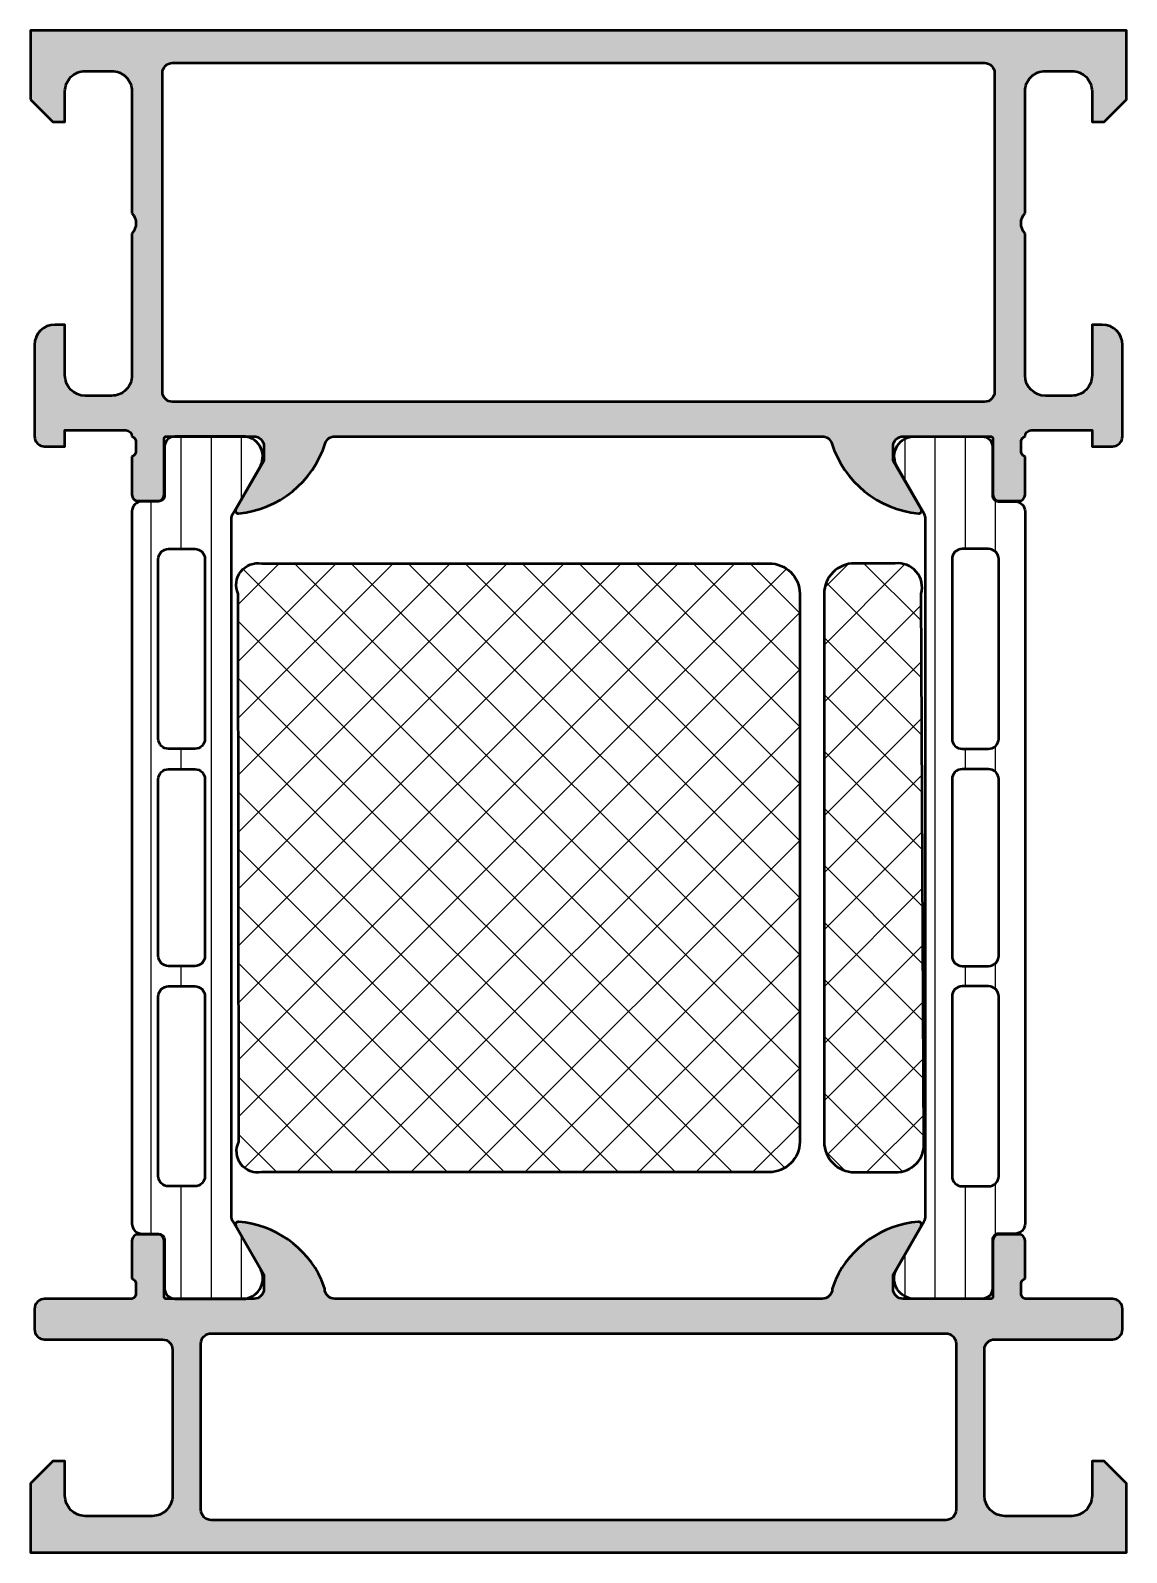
# Model space of a CAD drawing. Extents: x 0 to 54, y 0 to 75.
import ezdxf

# ---------------------------------------------------------------- set-up
doc = ezdxf.new("R2010")
doc.units = 0
for name, color, linetype, lineweight in [('0S-Alu contour', 7, 'Continuous', 50), ('0S-Alu hatch', 252, 'Continuous', 25), ('0S-Plastic contour', 254, 'Continuous', 50), ('0S-Plastic hatch', 253, 'Continuous', 25), ('0S-PT contour', 91, 'Continuous', 50), ('0S-PT hatch', 103, 'Continuous', 25)]:
    doc.layers.add(name, color=color, linetype=linetype, lineweight=lineweight)
pattern_1 = [(90, (0, 0), (-1.4859, 0), [])]
pattern_2 = [(135, (0, 0), (-1.403165018917055, -1.403165018917055), []), (225, (0, 0), (1.403165018917055, -1.403165018917055), [])]

# ---------------------------------------------------------------- blocks, each defined once
blk = doc.blocks.new('345130__F38D38FC_C70E_43E9_AA4F_C0A1E4993E7F_')
at = {"layer": '0S-Alu hatch'}
h = blk.add_hatch(color=256, dxfattribs=at)
edge = h.paths.add_edge_path()
edge.add_line((7.1e-15, 71.60000000000001), (1.100000000000001, 70.5))
edge.add_line((1.100000000000001, 70.5), (1.699999999999995, 70.50000000000001))
edge.add_line((1.699999999999995, 70.50000000000001), (1.699999999999998, 72))
edge.add_ellipse((2.699999999999988, 72.00000000000001), major_axis=(-0.9999999999999902, 0), ratio=1, start_angle=269.99999999999943, end_angle=360, ccw=False)
edge.add_line((2.699999999999998, 73), (3.999999999999994, 73))
edge.add_ellipse((4.000000000000003, 72.00000000000001), major_axis=(-0.9999999999999857, 0), ratio=1, start_angle=180, end_angle=270.0000000000005, ccw=False)
edge.add_line((4.999999999999992, 72), (5, 66))
edge.add_ellipse((4.474999999999994, 65.5), major_axis=(-0.7250000000000041, 0), ratio=1, start_angle=136.3971810272968, end_angle=223.6028189727033, ccw=False)
edge.add_line((5, 65), (4.999999999999994, 58))
edge.add_ellipse((3.999999999999988, 58), major_axis=(-1.000000000000006, 0), ratio=1, start_angle=90, end_angle=180, ccw=False)
edge.add_line((3.999999999999987, 56.99999999999999), (2.700000000000002, 56.99999999999999))
edge.add_ellipse((2.700000000000005, 57.99999999999999), major_axis=(-1, 0), ratio=1, start_angle=0, end_angle=89.99999999999977, ccw=False)
edge.add_line((1.700000000000003, 57.99999999999999), (1.700000000000002, 60.5))
edge.add_line((1.700000000000002, 60.5), (1.199999999999981, 60.5))
edge.add_arc((1.199999999999995, 59.5), 0.9999999999999996, 90.00000000000081, 180)
edge.add_line((0.1999999999999956, 59.5), (0.1999999999999993, 54.99999999999994))
edge.add_arc((0.6999999999999779, 54.99999999999994), 0.4999999999999787, 180, 270.0000000000021)
edge.add_line((0.6999999999999956, 54.49999999999996), (1.699999999999995, 54.5))
edge.add_line((1.699999999999995, 54.5), (1.699999999999974, 55.30000000000001))
edge.add_line((1.699999999999974, 55.30000000000001), (4.700000000000609, 55.29999999999998))
edge.add_ellipse((4.700000000000607, 55), major_axis=(-0.2999999999999829, 0), ratio=1, start_angle=180, end_angle=269.99999999999966, ccw=False)
edge.add_ellipse((4.921163553456915, 54.7324794080063), major_axis=(-0.278895056327463, 0), ratio=1, start_angle=178.8354106260127, end_angle=253.5801235803744, ccw=False)
edge.add_line((5.200001, 54.72681100000846), (5.200001, 54.27321700000824))
edge.add_ellipse((4.921132904356825, 54.26755634053143), major_axis=(-0.2789255417371508, 0), ratio=1, start_angle=106.4245945553559, end_angle=181.1628700728358, ccw=False)
edge.add_line((5, 54.00001300000848), (5.000000000000003, 52.12000199999997))
edge.add_arc((5.3, 52.12000199999997), 0.2999999999999971, 180, 270.0000000000003)
edge.add_line((5.300000000000002, 51.82000199999997), (6.279974319042787, 51.82000199999998))
edge.add_arc((6.279974319042786, 52.12000199999998), 0.3000000000000043, 270.0000000000003, 360)
edge.add_line((6.57997431904279, 52.12000199999998), (6.57997431904279, 54.87999999999999))
edge.add_ellipse((6.69997431904277, 54.87999999999998), major_axis=(-0.1199999999999805, 0), ratio=1, start_angle=270.0000000000021, end_angle=360, ccw=False)
edge.add_line((6.699974319042766, 54.99999999999996), (11, 54.99999999999997))
edge.add_ellipse((10.99999999999999, 54.49999999999995), major_axis=(-0.5000000000000142, 0), ratio=1, start_angle=180, end_angle=269.9999999999982, ccw=False)
edge.add_line((11.50000000000001, 54.49999999999998), (11.50000000000002, 53.79999999999995))
edge.add_line((11.50000000000002, 53.79999999999995), (10.11850454237765, 51.40717967697241))
edge.add_arc((10.23811978464832, 51.33811978464827), 0.1381197846483021, 150.0000000000014, 275.6225775507937)
edge.add_arc((9.76177675882623, 56.17660886184787), 5.000000000000098, 275.6225775507933, 342.2515836439298)
edge.add_ellipse((15.00000000000004, 54.50000000000004), major_axis=(-0.4999999999999206, 0), ratio=1, start_angle=270.000000000001, end_angle=342.2515836439285, ccw=False)
edge.add_line((15.00000000000003, 54.99999999999996), (38.99999999999991, 54.99999999999996))
edge.add_ellipse((38.9999999999999, 54.49999999999999), major_axis=(-0.4999999999999716, 0), ratio=1, start_angle=197.7484163560706, end_angle=269.9999999999992, ccw=False)
edge.add_arc((44.23822324117371, 56.17660886184783), 5.00000000000005, 197.7484163560703, 264.3774224492072)
edge.add_arc((43.76188021535166, 51.33811978464827), 0.1381197846483035, 264.3774224492077, 389.9999999999982)
edge.add_line((43.88149545762233, 51.40717967697241), (42.49999999999998, 53.79999999999995))
edge.add_line((42.49999999999998, 53.79999999999995), (42.49999999999998, 54.49999999999995))
edge.add_ellipse((42.99999999999997, 54.49999999999996), major_axis=(-0.4999999999999929, 0), ratio=1, start_angle=269.9999999999992, end_angle=360, ccw=False)
edge.add_line((42.99999999999998, 54.99999999999996), (47.3000256809572, 54.99999999999995))
edge.add_ellipse((47.30002568095721, 54.87999999999995), major_axis=(-0.1199999999999903, 0), ratio=1, start_angle=180, end_angle=270.0000000000034, ccw=False)
edge.add_line((47.4200256809572, 54.87999999999995), (47.4200256809572, 52.12000199999997))
edge.add_arc((47.72002568095721, 52.12000199999997), 0.3000000000000114, 180, 270)
edge.add_line((47.72002568095721, 51.82000199999996), (48.69999999999997, 51.82000199999996))
edge.add_arc((48.69999999999997, 52.12000199999997), 0.3000000000000114, 270, 360)
edge.add_line((48.99999999999998, 52.12000199999997), (48.99999999999998, 54.00001300000847))
edge.add_ellipse((49.07886709564317, 54.26755634053143), major_axis=(-0.2789255417371688, 0), ratio=1, start_angle=-1.1628700729094135, end_angle=73.5754054446432, ccw=False)
edge.add_line((48.79999899999998, 54.2732170000086), (48.79999899999998, 54.72681100000865))
edge.add_ellipse((49.07883644654301, 54.73247940800721), major_axis=(-0.2788950563274205, 0), ratio=1, start_angle=-73.58012358050689, end_angle=1.1645893741380178, ccw=False)
edge.add_ellipse((49.30000000000001, 54.99999999999993), major_axis=(-0.3000000000000398, 0), ratio=1, start_angle=270.00000000000273, end_angle=360, ccw=False)
edge.add_line((49.29999999999999, 55.29999999999997), (52.30000000000001, 55.3))
edge.add_line((52.30000000000001, 55.3), (52.30000000000001, 54.49999999999999))
edge.add_line((52.30000000000001, 54.49999999999999), (53.3, 54.49999999999997))
edge.add_arc((53.30000000000001, 54.99999999999996), 0.4999999999999858, 269.9999999999992, 360)
edge.add_line((53.79999999999999, 54.99999999999996), (53.8, 59.49999999999999))
edge.add_arc((52.8, 59.49999999999999), 1.000000000000007, 0, 89.9999999999992)
edge.add_line((52.80000000000001, 60.49999999999999), (52.3, 60.5))
edge.add_line((52.3, 60.5), (52.3, 57.99999999999998))
edge.add_ellipse((51.29999999999999, 57.99999999999999), major_axis=(-1.000000000000007, 0), ratio=1, start_angle=89.9999999999996, end_angle=180, ccw=False)
edge.add_line((51.29999999999999, 56.99999999999999), (50, 57))
edge.add_ellipse((50, 57.99999999999999), major_axis=(-0.9999999999999928, 0), ratio=1, start_angle=0, end_angle=90, ccw=False)
edge.add_line((49, 58), (49, 65))
edge.add_ellipse((49.52500000000001, 65.5), major_axis=(-0.7250000000000094, 0), ratio=1, start_angle=-43.60281897270278, end_angle=43.60281897270289, ccw=False)
edge.add_line((49, 66), (49, 72))
edge.add_ellipse((50, 72.00000000000001), major_axis=(-0.9999999999999928, 0), ratio=1, start_angle=269.9999999999996, end_angle=360, ccw=False)
edge.add_line((50, 73), (51.29999999999999, 73))
edge.add_ellipse((51.3, 72.00000000000001), major_axis=(-0.9999999999999857, 0), ratio=1, start_angle=180, end_angle=270.0000000000004, ccw=False)
edge.add_line((52.3, 72), (52.3, 70.5))
edge.add_line((52.3, 70.5), (52.9, 70.5))
edge.add_line((52.9, 70.5), (54, 71.60000000000001))
edge.add_line((54, 71.60000000000001), (54, 75))
edge.add_line((54, 75), (-7.1e-15, 75))
edge.add_line((-7.1e-15, 75), (7.1e-15, 71.60000000000001))
edge = h.paths.add_edge_path()
edge.add_ellipse((7.000017999656678, 72.89972055052947), major_axis=(-0.5000027408751322, 0), ratio=1, start_angle=270.0000000000004, end_angle=359.99968592151924, ccw=False)
edge.add_line((7.000017999656674, 73.3997232914046), (46.99985516165923, 73.39972329140461))
edge.add_ellipse((46.99985516165924, 72.89972055052948), major_axis=(-0.5000027408751322, 0), ratio=1, start_angle=180, end_angle=270.0000000000008, ccw=False)
edge.add_line((47.49985790253437, 72.89972055052947), (47.49985790253438, 57.19972884560394))
edge.add_ellipse((46.99985516165925, 57.19972884560394), major_axis=(-0.5000027408751251, 0), ratio=1, start_angle=89.9999999999992, end_angle=180, ccw=False)
edge.add_line((46.99985516165924, 56.69972610472882), (7.00001799965667, 56.69972610472883))
edge.add_ellipse((7.000017999656669, 57.19972884560394), major_axis=(-0.5000027408751189, 0), ratio=1, start_angle=0, end_angle=90, ccw=False)
edge.add_line((6.50001525878155, 57.19972884560419), (6.500015258789058, 72.8997232913971))
at = {"layer": '0S-Alu contour', "color": 7}
for points in [[(52.3, 72), (52.3, 70.5), (52.9, 70.5), (54, 71.60000000000001), (54, 75), (-7.1e-15, 75), (7.1e-15, 71.60000000000001)], [(2.699999999999998, 73), (3.999999999999994, 73)], [(6.50001525878155, 57.19972884560419), (6.500015258789058, 72.8997232913971)], [(7.000017999656674, 73.3997232914046), (46.99985516165923, 73.39972329140461)], [(47.49985790253437, 72.89972055052947), (47.49985790253438, 57.19972884560394)], [(50, 73), (51.29999999999999, 73)], [(7.1e-15, 71.60000000000001), (1.100000000000001, 70.5), (1.699999999999995, 70.50000000000001), (1.699999999999998, 72)], [(4.999999999999992, 72), (5, 66)], [(49, 66), (49, 72)], [(5, 65), (4.999999999999994, 58)], [(49, 58), (49, 65)], [(1.700000000000003, 57.99999999999999), (1.700000000000002, 60.5), (1.199999999999981, 60.5)], [(52.80000000000001, 60.49999999999999), (52.3, 60.5), (52.3, 57.99999999999998)], [(0.1999999999999956, 59.5), (0.1999999999999993, 54.99999999999994)], [(53.79999999999999, 54.99999999999996), (53.8, 59.49999999999999)], [(51.29999999999999, 56.99999999999999), (50, 57)], [(3.999999999999987, 56.99999999999999), (2.700000000000002, 56.99999999999999)], [(46.99985516165924, 56.69972610472882), (7.000017999656669, 56.69972610472883)], [(0.6999999999999956, 54.49999999999996), (1.699999999999995, 54.5), (1.699999999999974, 55.30000000000001), (4.700000000000609, 55.29999999999998)], [(6.57997431904279, 52.12000199999998), (6.57997431904279, 54.87999999999999)], [(6.699974319042766, 54.99999999999996), (11, 54.99999999999997)], [(15.00000000000003, 54.99999999999996), (38.99999999999991, 54.99999999999996)], [(42.99999999999998, 54.99999999999996), (47.3000256809572, 54.99999999999995)], [(47.4200256809572, 54.87999999999995), (47.4200256809572, 52.12000199999997)], [(49.29999999999999, 55.29999999999997), (52.30000000000001, 55.3), (52.30000000000001, 54.49999999999999), (53.3, 54.49999999999997)], [(5, 54.00001300000848), (5.000000000000003, 52.12000199999997)], [(5.200001, 54.72681100000846), (5.200001, 54.27321700000824)], [(11.50000000000001, 54.49999999999998), (11.50000000000002, 53.79999999999995), (10.11850454237765, 51.40717967697241)], [(43.88149545762233, 51.40717967697241), (42.49999999999998, 53.79999999999995), (42.49999999999998, 54.49999999999995)], [(48.79999899999998, 54.2732170000086), (48.79999899999998, 54.72681100000865)], [(48.99999999999998, 52.12000199999997), (48.99999999999998, 54.00001300000847)], [(5.300000000000002, 51.82000199999997), (6.279974319042787, 51.82000199999998)], [(47.72002568095721, 51.82000199999996), (48.69999999999997, 51.82000199999996)]]:
    blk.add_lwpolyline(points, dxfattribs=at)
at = {"layer": '0S-Alu contour', "color": 7, "extrusion": (0, 0, -1)}
for centre, radius, start, end in [((-2.699999999999988, 72.00000000000001), 0.9999999999999902, 0, 90.00000000000055), ((-4.000000000000003, 72.00000000000001), 0.9999999999999857, 89.99999999999947, 180), ((-7.000017999656678, 72.89972055052947), 0.5000027408751322, 0.0003140784807261, 89.99999999999959), ((-46.99985516165924, 72.89972055052948), 0.5000027408751322, 89.9999999999992, 180), ((-50, 72.00000000000001), 0.9999999999999928, 0, 90.0000000000004), ((-51.3, 72.00000000000001), 0.9999999999999857, 89.99999999999959, 180), ((-4.474999999999994, 65.5), 0.7250000000000041, 136.3971810272967, 223.6028189727033), ((-49.52500000000001, 65.5), 0.7250000000000094, 316.3971810272971, 43.60281897270293), ((-2.700000000000005, 57.99999999999999), 1, 270.0000000000002, 0), ((-3.999999999999988, 58), 1.000000000000006, 180, 270.0000000000001), ((-50, 57.99999999999999), 0.9999999999999928, 270, 0), ((-51.29999999999999, 57.99999999999999), 1.000000000000007, 180, 270.0000000000004), ((-7.000017999656669, 57.19972884560394), 0.5000027408751189, 270, 0), ((-46.99985516165925, 57.19972884560394), 0.5000027408751251, 180, 270.0000000000008), ((-4.700000000000607, 55), 0.2999999999999829, 90.00000000000033, 180), ((-4.921163553456915, 54.7324794080063), 0.278895056327463, 106.4198764196256, 181.1645893739874), ((-6.69997431904277, 54.87999999999998), 0.1199999999999806, 0, 89.99999999999788), ((-10.99999999999999, 54.49999999999995), 0.5000000000000142, 90.00000000000183, 180), ((-15.00000000000004, 54.50000000000004), 0.4999999999999206, 17.74841635607149, 89.99999999999898), ((-38.9999999999999, 54.49999999999999), 0.4999999999999716, 90.00000000000081, 162.2515836439294), ((-42.99999999999997, 54.49999999999996), 0.4999999999999929, 0, 90.00000000000081), ((-47.30002568095721, 54.87999999999995), 0.1199999999999903, 89.99999999999662, 180), ((-49.07883644654301, 54.73247940800721), 0.2788950563274205, 358.835410625862, 73.58012358050703), ((-49.30000000000001, 54.99999999999993), 0.3000000000000398, 0, 89.99999999999729), ((-4.921132904356825, 54.26755634053143), 0.2789255417371508, 178.8371299271642, 253.5754054446441), ((-49.07886709564317, 54.26755634053143), 0.2789255417371688, 286.4245945553568, 1.162870072909419)]:
    blk.add_arc(centre, radius, start, end, dxfattribs=at)
at = {"layer": '0S-Alu contour', "color": 7}
for centre, radius, start, end in [((1.199999999999995, 59.5), 0.9999999999999996, 90.00000000000081, 180), ((52.8, 59.49999999999999), 1.000000000000007, 0, 89.9999999999992), ((0.6999999999999779, 54.99999999999994), 0.4999999999999787, 180, 270.0000000000021), ((53.30000000000001, 54.99999999999996), 0.4999999999999858, 269.9999999999992, 0), ((9.76177675882623, 56.17660886184787), 5.000000000000098, 275.6225775507933, 342.2515836439298), ((44.23822324117371, 56.17660886184783), 5.00000000000005, 197.7484163560703, 264.3774224492072), ((5.3, 52.12000199999997), 0.2999999999999971, 180, 270.0000000000003), ((6.279974319042786, 52.12000199999998), 0.3000000000000043, 270.0000000000003, 0), ((47.72002568095721, 52.12000199999997), 0.3000000000000114, 180, 270), ((48.69999999999997, 52.12000199999997), 0.3000000000000114, 270, 0), ((10.23811978464832, 51.33811978464827), 0.1381197846483021, 150.0000000000014, 275.6225775507937), ((43.76188021535166, 51.33811978464827), 0.1381197846483035, 264.3774224492077, 29.99999999999824)]:
    blk.add_arc(centre, radius, start, end, dxfattribs=at)
blk = doc.blocks.new('284019__685870E7_367D_4356_96C0_2EEC323E7569___15E85959_3293_4BBA_B238_8BC74BE3B7FB_')
at = {"layer": '0S-Plastic hatch'}
h = blk.add_hatch(dxfattribs=at)
h.set_pattern_fill('ANSI31', color=256, scale=0.4680000000000001, angle=45, style=0)
h.set_pattern_definition(pattern_1)
edge = h.paths.add_edge_path()
edge.add_line((4.998753296261079, 51.2923562552682), (4.999865985749884, 16.20985754576582))
edge.add_arc((5.499863306596387, 16.20987340386521), 0.4999973210979844, 180.0018172140356, 270.0020240769152)
edge.add_line((5.499880969904989, 15.70987608307922), (6.310215696802736, 15.70990470962721))
edge.add_ellipse((6.310226294848298, 15.40990470981441), major_axis=(-0.2999999999999952, 0), ratio=1, start_angle=180.0020752978986, end_angle=270.0020240776064, ccw=False)
edge.add_line((6.610226294651502, 15.40991557604882), (6.609981274070682, 13.0099171826652))
edge.add_arc((7.109977251276918, 13.00993265328301), 0.4999959774455781, 180.0017728165192, 270.0020872367505)
edge.add_line((7.109995465707158, 12.5099366761692), (10.58653949695266, 12.51006332373207))
edge.add_arc((10.44419299607089, 13.49987624320277), 0.9999960709244813, 278.1836833497853, 392.7290913977267)
edge.add_line((11.28542606229113, 14.0405416389533), (9.966873632834734, 16.32415072820267))
edge.add_ellipse((10.39987729408677, 16.57416638639707), major_axis=(-0.5000000000000481, 0), ratio=1, start_angle=0.0018117430832944592, end_angle=30.002071897231076, ccw=False)
edge.add_line((9.899877294336694, 16.57415057595386), (9.898790981943494, 50.92841828601599))
edge.add_ellipse((10.39879098169356, 50.92843409645909), major_axis=(-0.5000000000000366, 0), ratio=1, start_angle=-29.997921301458177, end_angle=0.0018117430832944592, ccw=False)
edge.add_line((9.96576921005286, 51.17841838653585), (11.28415620783992, 53.46212298779096))
edge.add_arc((10.44288397718113, 54.00272744188544), 0.9999960709244833, 327.2750591980468, 441.8204672459868)
edge.add_line((10.58515877409534, 54.99255067056187), (7.108614534479016, 54.99242402300534))
edge.add_arc((7.108632748909259, 54.49242804589155), 0.4999959774455663, 90.00208723675075, 180.0100001036723)
edge.add_line((6.608636779079224, 54.49234077922682), (6.609055647734549, 52.09245042051021))
edge.add_ellipse((6.309055652303852, 52.09239806044883), major_axis=(-0.29999999999999, 0), ratio=1, start_angle=90.0020240765632, end_angle=180.010000035117, ccw=False)
edge.add_line((6.309066250343952, 51.79239806063604), (5.498732953798953, 51.79236943415355))
edge.add_arc((5.49875061710756, 51.29237211336758), 0.4999973210979595, 90.00202407691594, 180.0018172140356)
edge = h.paths.add_edge_path()
edge.add_ellipse((8.099310106683882, 48.95127006491338), major_axis=(-0.5000152587890554, 0), ratio=1, start_angle=180, end_angle=270, ccw=False)
edge.add_line((8.599325365472938, 48.95127006491338), (8.599325365486182, 40.10128778786143))
edge.add_ellipse((8.099329004829613, 40.10128778786143), major_axis=(-0.4999963606565672, 0), ratio=1, start_angle=90, end_angle=180, ccw=False)
edge.add_line((8.099329004829613, 39.60129142720487), (6.79931468640312, 39.60129142694345))
edge.add_ellipse((6.799314686408214, 40.10129142903107), major_axis=(-0.5000000020876172, 0), ratio=1, start_angle=0, end_angle=89.99999999941627, ccw=False)
edge.add_line((6.299314684320597, 40.10129142721297), (6.299314684320593, 48.95130058249151))
edge.add_ellipse((6.799299425531524, 48.9513005824915), major_axis=(-0.4999847412109304, 0), ratio=1, start_angle=270, end_angle=360, ccw=False)
edge.add_line((6.799299425531524, 49.45128532370243), (8.099310106683882, 49.45128532370244))
edge = h.paths.add_edge_path()
edge.add_line((6.299314684320579, 29.40128532370243), (6.299314684320593, 38.10129142721812))
edge.add_ellipse((6.799314684320593, 38.10129142721812), major_axis=(-0.5, 0), ratio=1, start_angle=270, end_angle=360, ccw=False)
edge.add_line((6.799314684320593, 38.60129142721812), (8.099325365472948, 38.60129142721811))
edge.add_ellipse((8.099325365472946, 38.10129142721812), major_axis=(-0.4999999999999929, 0), ratio=1, start_angle=180, end_angle=269.99999999999983, ccw=False)
edge.add_line((8.599325365472938, 38.10129142721292), (8.599325365472938, 29.40128532370245))
edge.add_ellipse((8.099325365472923, 29.40128532370245), major_axis=(-0.5000000000000142, 0), ratio=1, start_angle=90, end_angle=180, ccw=False)
edge.add_line((8.099325365472923, 28.90128532370243), (6.799314684320579, 28.90128532370243))
edge.add_ellipse((6.799314684320579, 29.40128532370243), major_axis=(-0.5, 0), ratio=1, start_angle=0, end_angle=90, ccw=False)
edge = h.paths.add_edge_path()
edge.add_line((6.299314684310205, 18.55129142791141), (6.299314684310205, 27.40128532251823))
edge.add_ellipse((6.799314686467512, 27.40128532251823), major_axis=(-0.5000000021573073, 0), ratio=1, start_angle=270.0000000000006, end_angle=360, ccw=False)
edge.add_line((6.799314686467507, 27.90128532467554), (8.099329004924911, 27.90128532441414))
edge.add_ellipse((8.099329004819284, 27.40128896375763), major_axis=(-0.4999963606565104, 0), ratio=1, start_angle=180, end_angle=269.9999999878957, ccw=False)
edge.add_line((8.599325365475792, 27.40128896375763), (8.599325365475792, 18.55128778855919))
edge.add_ellipse((8.099329004819174, 18.55128778855994), major_axis=(-0.4999963606566205, 0), ratio=1, start_angle=89.9999999999996, end_angle=180, ccw=False)
edge.add_line((8.099329004819168, 18.05129142790332), (6.79931468639273, 18.05129142764192))
edge.add_ellipse((6.799314686397826, 18.55129142972954), major_axis=(-0.5000000020876243, 0), ratio=1, start_angle=0, end_angle=89.99999999941599, ccw=False)
at = {"layer": '0S-Alu contour', "color": 7}
for points in [[(6.299314684320597, 40.10129142721297), (6.299314684320593, 48.95130058249151)], [(6.799299425531524, 49.45128532370243), (8.099310106683882, 49.45128532370244)], [(8.599325365472938, 48.95127006491338), (8.599325365486182, 40.10128778786143)], [(8.099329004829613, 39.60129142720487), (6.79931468640312, 39.60129142694345)], [(6.799314684320593, 38.60129142721812), (8.099325365472948, 38.60129142721811)], [(6.299314684320579, 29.40128532370243), (6.299314684320593, 38.10129142721812)], [(8.599325365472938, 38.10129142721292), (8.599325365472938, 29.40128532370245)], [(8.099325365472923, 28.90128532370243), (6.799314684320579, 28.90128532370243)], [(6.799314686467507, 27.90128532467554), (8.099329004924911, 27.90128532441414)], [(6.299314684310205, 18.55129142791141), (6.299314684310205, 27.40128532251823)], [(8.599325365475792, 27.40128896375763), (8.599325365475792, 18.55128778855919)], [(8.099329004819168, 18.05129142790332), (6.79931468639273, 18.05129142764192)]]:
    blk.add_lwpolyline(points, dxfattribs=at)
at = {"layer": '0S-Alu contour', "color": 7, "extrusion": (0, 0, -1)}
for centre, radius, start, end in [((-6.799299425531524, 48.9513005824915), 0.4999847412109304, 0, 90), ((-8.099310106683882, 48.95127006491338), 0.5000152587890554, 90, 180), ((-6.799314686408214, 40.10129142903107), 0.5000000020876172, 270.0000000005837, 0), ((-8.099329004829613, 40.10128778786143), 0.4999963606565672, 180, 270), ((-6.799314684320593, 38.10129142721812), 0.5, 0, 90), ((-8.099325365472946, 38.10129142721812), 0.4999999999999929, 90.00000000000018, 180), ((-6.799314684320579, 29.40128532370243), 0.5, 270, 0), ((-8.099325365472923, 29.40128532370245), 0.5000000000000142, 180, 270), ((-6.799314686467512, 27.40128532251823), 0.5000000021573073, 0, 89.99999999999939), ((-8.099329004819284, 27.40128896375763), 0.4999963606565104, 90.0000000121043, 180), ((-6.799314686397826, 18.55129142972954), 0.5000000020876243, 270.000000000584, 0), ((-8.099329004819174, 18.55128778855994), 0.4999963606566205, 180, 270.0000000000004)]:
    blk.add_arc(centre, radius, start, end, dxfattribs=at)
at = {"layer": '0S-Plastic contour', "color": 7}
for points in [[(10.58515877409534, 54.99255067056187), (7.108614534479016, 54.99242402300534)], [(6.608636779079224, 54.49234077922682), (6.609055647734549, 52.09245042051021)], [(9.96576921005286, 51.17841838653585), (11.28415620783992, 53.46212298779096)], [(6.309066250343952, 51.79239806063604), (5.498732953798953, 51.79236943415355)], [(4.998753296261079, 51.2923562552682), (4.999865985749884, 16.20985754576582)], [(9.899877294336694, 16.57415057595386), (9.898790981943494, 50.92841828601599)], [(11.28542606229113, 14.0405416389533), (9.966873632834734, 16.32415072820267)], [(5.499880969904989, 15.70987608307922), (6.310215696802736, 15.70990470962721)], [(6.610226294651502, 15.40991557604882), (6.609981274070682, 13.0099171826652)], [(7.109995465707158, 12.5099366761692), (10.58653949695266, 12.51006332373207)]]:
    blk.add_lwpolyline(points, dxfattribs=at)
for centre, radius, start, end in [((7.108632748909259, 54.49242804589155), 0.4999959774455663, 90.00208723675075, 180.0100001036723), ((10.44288397718113, 54.00272744188544), 0.9999960709244833, 327.2750591980468, 81.82046724598683), ((5.49875061710756, 51.29237211336758), 0.4999973210979595, 90.00202407691594, 180.0018172140356), ((5.499863306596387, 16.20987340386521), 0.4999973210979844, 180.0018172140356, 270.0020240769152), ((10.44419299607089, 13.49987624320277), 0.9999960709244813, 278.1836833497853, 32.72909139772673), ((7.109977251276918, 13.00993265328301), 0.4999959774455781, 180.0017728165192, 270.0020872367505)]:
    blk.add_arc(centre, radius, start, end, dxfattribs=at)
at = {"layer": '0S-Plastic contour', "color": 7, "extrusion": (0, 0, -1)}
for centre, radius, start, end in [((-6.309055652303852, 52.09239806044883), 0.29999999999999, 179.989999964883, 269.9979759234368), ((-10.39879098169356, 50.92843409645909), 0.5000000000000366, 359.9981882569167, 29.99792130145823), ((-10.39987729408677, 16.57416638639707), 0.5000000000000481, 329.9979281027689, 359.9981882569167), ((-6.310226294848298, 15.40990470981441), 0.2999999999999952, 89.9979759223936, 179.9979247021014)]:
    blk.add_arc(centre, radius, start, end, dxfattribs=at)
blk = doc.blocks.new('284019__26AA8C1C_7BFA_4388_8F30_E9F4E4D12C02___A05D5C74_2C17_49FF_B93D_931D861FF82C_')
at = {"layer": '0S-Plastic hatch'}
h = blk.add_hatch(dxfattribs=at)
h.set_pattern_fill('ANSI31', color=256, scale=0.4680000000000001, angle=45, style=0)
h.set_pattern_definition(pattern_1)
edge = h.paths.add_edge_path()
edge.add_line((49.0012467037389, 51.29235625526785), (49.0001340142501, 16.20985754576548))
edge.add_ellipse((48.50013669340359, 16.20987340386521), major_axis=(-0.4999973210979844, 0), ratio=1, start_angle=89.99797592238588, end_angle=179.9981827859645, ccw=False)
edge.add_line((48.50011903008888, 15.70987608307922), (47.68978430319729, 15.70990470962721))
edge.add_arc((47.68977370515168, 15.40990470981441), 0.2999999999999993, 89.99797592238394, 180.0058496134886)
edge.add_line((47.38977370671519, 15.40987408130968), (47.39001872356279, 13.00998370038022))
edge.add_ellipse((46.89002274872303, 13.00993265328301), major_axis=(-0.4999959774455828, 0), ratio=1, start_angle=89.99791276314511, end_angle=180.005849613551, ccw=False)
edge.add_line((46.89000453429189, 12.5099366761692), (43.41346050304732, 12.51006332373207))
edge.add_ellipse((43.55580700392908, 13.49987624320277), major_axis=(-0.9999960709244785, 0), ratio=1, start_angle=-32.72909139772821, end_angle=81.81631665021507, ccw=False)
edge.add_line((42.71457393770885, 14.04054163895333), (44.03312636716523, 16.32415072820266))
edge.add_arc((43.6001227059132, 16.57416638639707), 0.5000000000000508, 329.9979281027686, 359.9981882569167)
edge.add_line((44.10012270566328, 16.57415057595393), (44.10120901805648, 50.92841828601593))
edge.add_arc((43.60120901830643, 50.92843409645908), 0.5000000000000231, 359.9981882569167, 389.9979213014581)
edge.add_line((44.03423078994712, 51.17841838653585), (42.71584379216003, 53.46212298779102))
edge.add_ellipse((43.55711602281885, 54.00272744188544), major_axis=(-0.999996070924485, 0), ratio=1, start_angle=-81.82046724598479, end_angle=32.72494080194991, ccw=False)
edge.add_line((43.4148412259046, 54.99255067056187), (46.89138546551988, 54.99242402300534))
edge.add_ellipse((46.89136725109071, 54.49242804589154), major_axis=(-0.4999959774455662, 0), ratio=1, start_angle=179.9899997907075, end_angle=269.9979127633723, ccw=False)
edge.add_line((47.39136322092058, 54.49234077830502), (47.39094435226559, 52.092450421422))
edge.add_arc((47.69094434769613, 52.09239806044884), 0.299999999999995, 179.9899997907074, 269.9979759230937)
edge.add_line((47.69093374965423, 51.79239806063604), (48.50126481427672, 51.79236943422742))
edge.add_ellipse((48.50124938289241, 51.29237211336759), major_axis=(-0.4999973210979623, 0), ratio=1, start_angle=179.9981827859645, end_angle=269.9982316841399, ccw=False)
edge = h.paths.add_edge_path()
edge.add_line((47.70068531567938, 40.10129142903109), (47.70068531567939, 48.9513005824915))
edge.add_arc((47.20070057446846, 48.95130058249151), 0.4999847412109304, 0, 90)
edge.add_line((47.20070057446846, 49.45128532370244), (45.90068989331609, 49.45128532370243))
edge.add_arc((45.9006898933161, 48.95127006491337), 0.5000152587890554, 90.00000000000081, 180)
edge.add_line((45.40067463452703, 48.95127006491412), (45.4006746345138, 40.10128778786143))
edge.add_arc((45.90067099517036, 40.10128778786143), 0.4999963606565672, 180, 269.9999999884795)
edge.add_line((45.90067099506983, 39.60129142720487), (47.20068531349122, 39.60129142694347))
edge.add_arc((47.20068531359175, 40.10129142903109), 0.5000000020876243, 269.9999999884795, 360)
edge = h.paths.add_edge_path()
edge.add_line((45.40067463452704, 38.10129142721292), (45.40067463452704, 29.40128532370245))
edge.add_arc((45.90067463452705, 29.40128532370245), 0.5000000000000142, 180, 270)
edge.add_line((45.90067463452705, 28.90128532370243), (47.2006853156794, 28.90128532370243))
edge.add_arc((47.2006853156794, 29.40128532370243), 0.5, 270, 360)
edge.add_line((47.7006853156794, 29.40128532370243), (47.70068531567939, 38.10129142721812))
edge.add_arc((47.20068531567938, 38.10129142721812), 0.5, 0, 90)
edge.add_line((47.20068531567938, 38.60129142721812), (45.90067463452704, 38.60129142721811))
edge.add_arc((45.90067463452703, 38.10129142721812), 0.4999999999999929, 89.9999999999992, 180)
edge = h.paths.add_edge_path()
edge.add_line((47.70068531568976, 18.55129142972954), (47.70068531568977, 27.40128532251823))
edge.add_arc((47.20068531353247, 27.40128532251823), 0.5000000021573073, 0, 90.00000001152122)
edge.add_line((47.20068531343192, 27.90128532467554), (45.90067099508016, 27.90128532441414))
edge.add_arc((45.9006709951807, 27.40128896375763), 0.4999963606565104, 90.00000001152132, 180)
edge.add_line((45.40067463452419, 27.40128896375763), (45.40067463452418, 18.55128778855995))
edge.add_arc((45.90067099518081, 18.55128778855995), 0.4999963606566312, 180, 269.9999999878941)
edge.add_line((45.90067099507517, 18.05129142790332), (47.20068531360214, 18.05129142764192))
edge.add_arc((47.20068531360214, 18.55129142972954), 0.5000000020876172, 270, 360)
at = {"layer": '0S-Alu contour', "color": 7}
for points in [[(45.40067463452703, 48.95127006491412), (45.4006746345138, 40.10128778786143)], [(47.20070057446846, 49.45128532370244), (45.90068989331609, 49.45128532370243)], [(47.70068531567938, 40.10129142903109), (47.70068531567939, 48.9513005824915)], [(45.90067099506983, 39.60129142720487), (47.20068531349122, 39.60129142694347)], [(47.20068531567938, 38.60129142721812), (45.90067463452704, 38.60129142721811)], [(45.40067463452704, 38.10129142721292), (45.40067463452704, 29.40128532370245)], [(47.7006853156794, 29.40128532370243), (47.70068531567939, 38.10129142721812)], [(45.90067463452705, 28.90128532370243), (47.2006853156794, 28.90128532370243)], [(47.20068531343192, 27.90128532467554), (45.90067099508016, 27.90128532441414)], [(45.40067463452419, 27.40128896375763), (45.40067463452418, 18.55128778855995)], [(47.70068531568976, 18.55129142972954), (47.70068531568977, 27.40128532251823)], [(45.90067099507517, 18.05129142790332), (47.20068531360214, 18.05129142764192)]]:
    blk.add_lwpolyline(points, dxfattribs=at)
for centre, radius, start, end in [((45.9006898933161, 48.95127006491337), 0.5000152587890554, 90.00000000000081, 180), ((47.20070057446846, 48.95130058249151), 0.4999847412109304, 0, 90), ((45.90067099517036, 40.10128778786143), 0.4999963606565672, 180, 269.9999999884795), ((47.20068531359175, 40.10129142903109), 0.5000000020876243, 269.9999999884795, 0), ((45.90067463452703, 38.10129142721812), 0.4999999999999929, 89.9999999999992, 180), ((47.20068531567938, 38.10129142721812), 0.5, 0, 90), ((45.90067463452705, 29.40128532370245), 0.5000000000000142, 180, 270), ((47.2006853156794, 29.40128532370243), 0.5, 270, 0), ((45.9006709951807, 27.40128896375763), 0.4999963606565104, 90.00000001152132, 180), ((47.20068531353247, 27.40128532251823), 0.5000000021573073, 0, 90.00000001152122), ((45.90067099518081, 18.55128778855995), 0.4999963606566312, 180, 269.9999999878941), ((47.20068531360214, 18.55129142972954), 0.5000000020876172, 270, 0)]:
    blk.add_arc(centre, radius, start, end, dxfattribs=at)
at = {"layer": '0S-Plastic contour', "color": 7}
for points in [[(43.4148412259046, 54.99255067056187), (46.89138546551988, 54.99242402300534)], [(47.39136322092058, 54.49234077830502), (47.39094435226559, 52.092450421422)], [(44.03423078994712, 51.17841838653585), (42.71584379216003, 53.46212298779102)], [(47.69093374965423, 51.79239806063604), (48.50126481427672, 51.79236943422742)], [(49.0012467037389, 51.29235625526785), (49.0001340142501, 16.20985754576548)], [(44.10012270566328, 16.57415057595393), (44.10120901805648, 50.92841828601593)], [(42.71457393770885, 14.04054163895333), (44.03312636716523, 16.32415072820266)], [(47.38977370671519, 15.40987408130968), (47.39001872356279, 13.00998370038022)], [(48.50011903008888, 15.70987608307922), (47.68978430319729, 15.70990470962721)], [(46.89000453429189, 12.5099366761692), (43.41346050304732, 12.51006332373207)]]:
    blk.add_lwpolyline(points, dxfattribs=at)
at = {"layer": '0S-Plastic contour', "color": 7, "extrusion": (0, 0, -1)}
for centre, radius, start, end in [((-43.55711602281885, 54.00272744188544), 0.999996070924485, 327.2750591980501, 81.82046724598487), ((-46.89136725109071, 54.49242804589154), 0.4999959774455662, 90.00208723662769, 180.0100002092925), ((-48.50124938289241, 51.29237211336759), 0.4999973210979623, 90.00176831586008, 180.0018172140356), ((-48.50013669340359, 16.20987340386521), 0.4999973210979844, 180.0018172140356, 270.0020240776141), ((-43.55580700392908, 13.49987624320277), 0.9999960709244785, 278.1836833497849, 32.7290913977282), ((-46.89002274872303, 13.00993265328301), 0.4999959774455829, 179.994150386449, 270.0020872368549)]:
    blk.add_arc(centre, radius, start, end, dxfattribs=at)
at = {"layer": '0S-Plastic contour', "color": 7}
for centre, radius, start, end in [((47.69094434769613, 52.09239806044884), 0.299999999999995, 179.9899997907074, 269.9979759230937), ((43.60120901830643, 50.92843409645908), 0.5000000000000231, 359.9981882569167, 29.99792130145814), ((43.6001227059132, 16.57416638639707), 0.5000000000000508, 329.9979281027686, 359.9981882569167), ((47.68977370515168, 15.40990470981441), 0.2999999999999993, 89.99797592238394, 180.0058496134886)]:
    blk.add_arc(centre, radius, start, end, dxfattribs=at)
blk = doc.blocks.new('382100__5EE55511_5131_43F2_9D65_EE9604BB2893_')
at = {"layer": '0S-PT hatch'}
h = blk.add_hatch(dxfattribs=at)
h.set_pattern_fill('ANSI37', color=256, scale=0.625, angle=90, style=0)
h.set_pattern_definition(pattern_2)
edge = h.paths.add_edge_path()
edge.add_ellipse((36.39946815248186, 47.24133491530961), major_axis=(-1.499999999999992, 0), ratio=1, start_angle=180, end_angle=270.0000000000003, ccw=False)
edge.add_line((37.89946815248185, 47.2413349153096), (37.89946815248185, 20.24133491530961))
edge.add_ellipse((36.39946815248186, 20.2413349153096), major_axis=(-1.499999999999992, 0), ratio=1, start_angle=89.99999999999977, end_angle=180, ccw=False)
edge.add_line((36.39946815248185, 18.74133491530961), (11.39946815248185, 18.74133491530961))
edge.add_ellipse((11.20536275211954, 19.77272302522508), major_axis=(-1.049494325723026, 0), ratio=1, start_angle=-26.520121600546418, end_angle=100.6582964553362, ccw=False)
edge.add_line((10.26629873076837, 20.24133491530961), (10.22768321041775, 47.2413349153096))
edge.add_ellipse((11.22047093345484, 47.6734724291117), major_axis=(-1.082760496992854, 0), ratio=1, start_angle=-99.5155697547425, end_angle=23.52237730320371, ccw=False)
edge.add_line((11.39946815248185, 48.74133491530962), (36.39946815248185, 48.74133491530961))
at = {"layer": '0S-PT contour', "color": 7}
for points in [[(11.39946815248185, 48.74133491530962), (36.39946815248185, 48.74133491530961)], [(10.26629873076837, 20.24133491530961), (10.22768321041775, 47.2413349153096)], [(37.89946815248185, 47.2413349153096), (37.89946815248185, 20.24133491530961)], [(36.39946815248185, 18.74133491530961), (11.39946815248185, 18.74133491530961)]]:
    blk.add_lwpolyline(points, dxfattribs=at)
at = {"layer": '0S-PT contour', "color": 7, "extrusion": (0, 0, -1)}
for centre, radius, start, end in [((-11.22047093345484, 47.6734724291117), 1.082760496992854, 336.4776226967963, 99.51556975474256), ((-36.39946815248186, 47.24133491530961), 1.499999999999992, 89.99999999999973, 180), ((-11.20536275211954, 19.77272302522508), 1.049494325723026, 259.3417035446638, 26.5201216005464), ((-36.39946815248186, 20.2413349153096), 1.499999999999992, 180, 270.0000000000002)]:
    blk.add_arc(centre, radius, start, end, dxfattribs=at)
blk = doc.blocks.new('382100__EC7A5454_2B7B_475A_8FE5_77333B8222AE_')
at = {"layer": '0S-PT hatch'}
h = blk.add_hatch(dxfattribs=at)
h.set_pattern_fill('ANSI37', color=256, scale=0.625, angle=90, style=0)
h.set_pattern_definition(pattern_2)
edge = h.paths.add_edge_path()
edge.add_line((39.10053184751813, 47.2413349153096), (39.10053184751813, 20.24133491530961))
edge.add_arc((40.60053184751812, 20.24133491530961), 1.5, 180, 270)
edge.add_line((40.60053184751812, 18.74133491530961), (42.60053184751813, 18.74133491530961))
edge.add_arc((42.65915605068492, 20.09980356894102), 1.3597330179473, 267.5289554107069, 365.974601844612)
edge.add_line((44.01150317997206, 20.24133491530961), (43.8893653791315, 47.2413349153096))
edge.add_arc((42.72677224570019, 47.54610619672011), 1.201877001974098, 345.310574176753, 456.0292428538702)
edge.add_line((42.60053184751811, 48.74133491530961), (40.60053184751812, 48.74133491530961))
edge.add_arc((40.60053184751812, 47.2413349153096), 1.5, 90, 180)
at = {"layer": '0S-PT contour', "color": 7}
for points in [[(42.60053184751811, 48.74133491530961), (40.60053184751812, 48.74133491530961)], [(39.10053184751813, 47.2413349153096), (39.10053184751813, 20.24133491530961)], [(44.01150317997206, 20.24133491530961), (43.8893653791315, 47.2413349153096)], [(40.60053184751812, 18.74133491530961), (42.60053184751813, 18.74133491530961)]]:
    blk.add_lwpolyline(points, dxfattribs=at)
for centre, radius, start, end in [((40.60053184751812, 47.2413349153096), 1.5, 90, 180), ((42.72677224570019, 47.54610619672011), 1.201877001974098, 345.310574176753, 96.02924285387031), ((40.60053184751812, 20.24133491530961), 1.5, 180, 270), ((42.65915605068492, 20.09980356894102), 1.3597330179473, 267.5289554107069, 5.974601844612045)]:
    blk.add_arc(centre, radius, start, end, dxfattribs=at)
blk = doc.blocks.new('345030__095C262D_AD88_41C0_BB81_7CA313D7E5AA_')
at = {"layer": '0S-Alu hatch'}
h = blk.add_hatch(color=256, dxfattribs=at)
edge = h.paths.add_edge_path()
edge.add_arc((0.7000156402926637, 11.00001869205044), 0.5000186923998271, 180, 270.0000000053898)
edge.add_line((0.7000156403397007, 10.49999999965062), (6.499861420520298, 10.50000000019621))
edge.add_ellipse((6.499861420567337, 9.999952971286406), major_axis=(-0.5000470289098083, 0), ratio=1, start_angle=180.005388587416, end_angle=270.0000000053897, ccw=False)
edge.add_line((6.999908447265654, 10.00000000000554), (6.999908447349658, 2.8004325948428))
edge.add_ellipse((5.999921409075158, 2.800432594831132), major_axis=(-0.9999870382744999, 0), ratio=1, start_angle=89.99999999854151, end_angle=180, ccw=False)
edge.add_line((5.999921409049703, 1.800445556556634), (2.699920654290234, 1.800445556640639))
edge.add_ellipse((2.699871680815781, 2.800396583159517), major_axis=(-0.9999510277181372, 0), ratio=1, start_angle=-0.0028061107161079235, end_angle=90.002806110817, ccw=False)
edge.add_line((1.699920654296902, 2.800445556632224), (1.699920654296903, 4.500434875488296))
edge.add_line((1.699920654296903, 4.500434875488296), (1.099884033203153, 4.500434875488294))
edge.add_line((1.099884033203153, 4.500434875488294), (2e-16, 3.400543213525617))
edge.add_line((2e-16, 3.400543213525617), (0, 0))
edge.add_line((0, 0), (54, 0))
edge.add_line((54, 0), (53.99999999999999, 3.400390624576665))
edge.add_line((53.99999999999999, 3.400390624576665), (52.89996337890625, 4.500434875488294))
edge.add_line((52.89996337890625, 4.500434875488294), (52.29992675781249, 4.500434875488294))
edge.add_line((52.29992675781249, 4.500434875488294), (52.29992675901176, 2.80039658386492))
edge.add_ellipse((51.29997573129362, 2.800396583159523), major_axis=(-0.9999510277181471, 0), ratio=1, start_angle=89.99999998063731, end_angle=180, ccw=False)
edge.add_line((51.29997573095568, 1.800445555441377), (47.9999260026963, 1.800445556556633))
edge.add_ellipse((47.99992600303426, 2.800432594831128), major_axis=(-0.9999870382744944, 0), ratio=1, start_angle=0, end_angle=89.999999980636, ccw=False)
edge.add_line((46.99993896475976, 2.800432594535621), (46.99993896263225, 9.99995297113865))
edge.add_ellipse((47.49998599154204, 9.999952971286424), major_axis=(-0.5000470289097834, 0), ratio=1, start_angle=269.99999999460874, end_angle=360, ccw=False)
edge.add_line((47.49998599158909, 10.50000000019621), (53.29983177176969, 10.49999999965062))
edge.add_arc((53.29983177181672, 11.00001869205047), 0.5000186923998431, 269.9999999946109, 360)
edge.add_line((53.79985046421656, 11.00001869211481), (53.79985046408788, 11.99998514393412))
edge.add_arc((53.29983560773694, 11.99998514386978), 0.5000148563509442, 0, 90.0000000029409)
edge.add_line((53.29983560771127, 12.50000000022072), (48.99999999999998, 12.50000000000003))
edge.add_ellipse((49.07883644654303, 12.76752059199316), major_axis=(-0.2788950563274446, 0), ratio=1, start_angle=-1.1645893740252973, end_angle=73.58012358050848, ccw=False)
edge.add_line((48.79999899999996, 12.77318899999118), (48.79999899999999, 13.22678299999186))
edge.add_ellipse((49.07886709564315, 13.23244365946858), major_axis=(-0.2789255417371296, 0), ratio=1, start_angle=-73.5754054446391, end_angle=1.1628700728181798, ccw=False)
edge.add_line((48.99999999999995, 13.49998699999149), (48.99999999999995, 15.37999800000003))
edge.add_arc((48.69999999999996, 15.37999800000003), 0.2999999999999971, 0, 90)
edge.add_line((48.69999999999996, 15.67999800000003), (47.72002568095719, 15.67999800000002))
edge.add_arc((47.72002568095719, 15.37999800000001), 0.3000000000000114, 90, 180)
edge.add_line((47.42002568095718, 15.37999800000001), (47.42002568095719, 12.62000000000002))
edge.add_ellipse((47.3000256809571, 12.62000000000002), major_axis=(-0.1200000000000827, 0), ratio=1, start_angle=89.22701128245882, end_angle=180, ccw=False)
edge.add_line((47.29840678628374, 12.50001092058003), (42.99975426847256, 12.50047302398837))
edge.add_ellipse((42.99980802223784, 13.00050992971866), major_axis=(-0.5000369086195481, 0), ratio=1, start_angle=0.00772574060158604, end_angle=89.9938407268827, ccw=False)
edge.add_line((42.49977111816406, 13.00044250493683), (42.49977111816404, 13.70045471191404))
edge.add_line((42.49977111816404, 13.70045471191404), (43.88801574707032, 16.10499572753906))
edge.add_arc((43.76109776000174, 16.16169572695292), 0.1390074292081904, 335.9275263804001, 446.6162758869948)
edge.add_line((43.76930236816404, 16.30046081542972), (43.72895812988289, 16.29499816894534))
edge.add_arc((44.13542029051296, 11.38890494542944), 4.922901807455908, 94.73604973705436, 155.3069582107388)
edge.add_line((39.66267395019527, 13.44548034667963), (39.49977111816406, 13.00044250488284))
edge.add_ellipse((38.99982060417947, 13.00042353351152), major_axis=(-0.4999505143445352, 0), ratio=1, start_angle=90.0000182061782, end_angle=180.002174174278, ccw=False)
edge.add_line((38.99982076304263, 12.50047301916701), (15.00009155269062, 12.50046539306644))
edge.add_ellipse((15.00003443700346, 13.00042353322203), major_axis=(-0.4999581434180699, 0), ratio=1, start_angle=-0.0021741742780250206, end_angle=90.00654552359771, ccw=False)
edge.add_line((14.50007629394534, 13.00044250488282), (14.33717346191409, 13.44548034667973))
edge.add_arc((9.864427121596462, 11.38890494542946), 4.922901807455887, 24.69304178926232, 85.26395026294504)
edge.add_line((10.27088928222657, 16.29499816894533), (10.23054504394533, 16.30046081542972))
edge.add_arc((10.23874965210766, 16.16169572695293), 0.1390074292081871, 93.3837241130199, 204.0724736195956)
edge.add_line((10.11183166503908, 16.10499572753908), (11.50007629394534, 13.70045471191407))
edge.add_line((11.50007629394534, 13.70045471191407), (11.50007629394534, 13.00044250486768))
edge.add_ellipse((11.00003938987158, 13.00050992971866), major_axis=(-0.5000369086195346, 0), ratio=1, start_angle=90.00615955969869, end_angle=179.992274251473, ccw=False)
edge.add_line((11.00009314613793, 12.50047302398865), (6.701640625816914, 12.50001092058003))
edge.add_ellipse((6.700021731152196, 12.62000000000003), major_axis=(-0.1199999999999752, 0), ratio=1, start_angle=0, end_angle=90.77298871341691, ccw=False)
edge.add_line((6.58002173115222, 12.62000000000003), (6.580021731152221, 15.37999800000003))
edge.add_arc((6.280021731152221, 15.37999800000003), 0.3000000000000007, 0, 89.99999999999984)
edge.add_line((6.280021731152221, 15.67999800000003), (5.300047412109439, 15.67999800000003))
edge.add_arc((5.300047412109439, 15.37999800000003), 0.3000000000000043, 90, 180)
edge.add_line((5.000047412109434, 15.37999800000003), (5.000047412109435, 13.49998699999152))
edge.add_ellipse((4.921180316466267, 13.23244365946858), major_axis=(-0.2789255417371477, 0), ratio=1, start_angle=178.8371299271183, end_angle=253.575405444645, ccw=False)
edge.add_line((5.200048412109434, 13.22678299999154), (5.200048412109436, 12.77318899999144))
edge.add_ellipse((4.921210965566386, 12.76752059199314), major_axis=(-0.2788950563274353, 0), ratio=1, start_angle=106.4198764194928, end_angle=181.1645893740807, ccw=False)
edge.add_line((5.000047412109433, 12.50000000000002), (0.7000118043981294, 12.50000000022073))
edge.add_arc((0.7000118043724655, 11.99998514386978), 0.5000148563509477, 89.99999999705922, 180)
edge.add_line((0.1999969480215178, 11.99998514393412), (0.1999969478928365, 11.00001869211479))
edge = h.paths.add_edge_path()
edge.add_line((8.399871826171902, 2.10044097900392), (8.399871826171902, 10.30043792724611))
edge.add_ellipse((8.899871826171902, 10.30043792724611), major_axis=(-0.5, 0), ratio=1, start_angle=269.99999999999983, end_angle=360, ccw=False)
edge.add_line((8.899871826171903, 10.80043792724611), (45.0999755859375, 10.80043792724611))
edge.add_ellipse((45.0999755859375, 10.30043792724611), major_axis=(-0.5, 0), ratio=1, start_angle=180, end_angle=270, ccw=False)
edge.add_line((45.5999755859375, 10.30043792724611), (45.5999755859375, 2.10044097900392))
edge.add_ellipse((45.0999755859375, 2.10044097900392), major_axis=(-0.5, 0), ratio=1, start_angle=90, end_angle=180, ccw=False)
edge.add_line((45.0999755859375, 1.60044097900392), (8.899871826171903, 1.60044097900392))
edge.add_ellipse((8.899871826171902, 2.10044097900392), major_axis=(-0.5, 0), ratio=1, start_angle=0, end_angle=90, ccw=False)
at = {"layer": '0S-Alu contour', "color": 7}
for points in [[(10.11183166503908, 16.10499572753908), (11.50007629394534, 13.70045471191407), (11.50007629394534, 13.00044250486768)], [(10.27088928222657, 16.29499816894533), (10.23054504394533, 16.30046081542972)], [(42.49977111816406, 13.00044250493683), (42.49977111816404, 13.70045471191404), (43.88801574707032, 16.10499572753906)], [(43.76930236816404, 16.30046081542972), (43.72895812988289, 16.29499816894534)], [(5.000047412109434, 15.37999800000003), (5.000047412109435, 13.49998699999152)], [(6.280021731152221, 15.67999800000003), (5.300047412109439, 15.67999800000003)], [(6.58002173115222, 12.62000000000003), (6.580021731152221, 15.37999800000003)], [(47.42002568095718, 15.37999800000001), (47.42002568095719, 12.62000000000002)], [(48.69999999999996, 15.67999800000003), (47.72002568095719, 15.67999800000002)], [(48.99999999999995, 13.49998699999149), (48.99999999999995, 15.37999800000003)], [(5.200048412109434, 13.22678299999154), (5.200048412109436, 12.77318899999144)], [(14.50007629394534, 13.00044250488282), (14.33717346191409, 13.44548034667973)], [(39.66267395019527, 13.44548034667963), (39.49977111816406, 13.00044250488284)], [(48.79999899999996, 12.77318899999118), (48.79999899999999, 13.22678299999186)], [(5.000047412109433, 12.50000000000002), (0.7000118043981294, 12.50000000022073)], [(11.00009314613793, 12.50047302398865), (6.701640625816914, 12.50001092058003)], [(38.99982076304263, 12.50047301916701), (15.00009155269062, 12.50046539306644)], [(47.29840678628374, 12.50001092058003), (42.99975426847256, 12.50047302398837)], [(53.29983560771127, 12.50000000022072), (48.99999999999998, 12.50000000000003)], [(0.1999969480215178, 11.99998514393412), (0.1999969478928365, 11.00001869211479)], [(53.79985046421656, 11.00001869211481), (53.79985046408788, 11.99998514393412)], [(0.7000156403397007, 10.49999999965062), (6.499861420520298, 10.50000000019621)], [(8.899871826171903, 10.80043792724611), (45.0999755859375, 10.80043792724611)], [(47.49998599158909, 10.50000000019621), (53.29983177176969, 10.49999999965062)], [(6.999908447265654, 10.00000000000554), (6.999908447349658, 2.8004325948428)], [(8.399871826171902, 2.10044097900392), (8.399871826171902, 10.30043792724611)], [(45.5999755859375, 10.30043792724611), (45.5999755859375, 2.10044097900392)], [(46.99993896475976, 2.800432594535621), (46.99993896263225, 9.99995297113865)], [(1.699920654296902, 2.800445556632224), (1.699920654296903, 4.500434875488296), (1.099884033203153, 4.500434875488294), (2e-16, 3.400543213525617), (0, 0), (54, 0), (53.99999999999999, 3.400390624576665), (52.89996337890625, 4.500434875488294), (52.29992675781249, 4.500434875488294), (52.29992675901176, 2.80039658386492)], [(5.999921409049703, 1.800445556556634), (2.699920654290234, 1.800445556640639)], [(45.0999755859375, 1.60044097900392), (8.899871826171902, 1.60044097900392)], [(51.29997573095568, 1.800445555441377), (47.9999260026963, 1.800445556556633)]]:
    blk.add_lwpolyline(points, dxfattribs=at)
for centre, radius, start, end in [((10.23874965210766, 16.16169572695293), 0.1390074292081871, 93.3837241130199, 204.0724736195956), ((9.864427121596462, 11.38890494542946), 4.922901807455887, 24.69304178926232, 85.26395026294504), ((44.13542029051296, 11.38890494542944), 4.922901807455908, 94.73604973705436, 155.3069582107388), ((43.76109776000174, 16.16169572695292), 0.1390074292081904, 335.9275263804001, 86.61627588699491), ((5.300047412109439, 15.37999800000003), 0.3000000000000043, 90, 180), ((6.280021731152221, 15.37999800000003), 0.3000000000000007, 0, 89.99999999999984), ((47.72002568095719, 15.37999800000001), 0.3000000000000114, 90, 180), ((48.69999999999996, 15.37999800000003), 0.2999999999999971, 0, 90), ((0.7000118043724655, 11.99998514386978), 0.5000148563509477, 89.99999999705922, 180), ((53.29983560773694, 11.99998514386978), 0.5000148563509442, 0, 90.0000000029409), ((0.7000156402926637, 11.00001869205044), 0.5000186923998271, 180, 270.0000000053898), ((53.29983177181672, 11.00001869205047), 0.5000186923998431, 269.9999999946109, 0)]:
    blk.add_arc(centre, radius, start, end, dxfattribs=at)
at = {"layer": '0S-Alu contour', "color": 7, "extrusion": (0, 0, -1)}
for centre, radius, start, end in [((-4.921180316466267, 13.23244365946858), 0.2789255417371477, 106.424594555355, 181.1628700728818), ((-4.921210965566386, 12.76752059199314), 0.2788950563274353, 178.8354106259193, 253.5801235805072), ((-11.00003938987158, 13.00050992971866), 0.5000369086195346, 180.0077257485271, 269.9938404403013), ((-15.00003443700346, 13.00042353322203), 0.4999581434180699, 269.9934544764023, 0.0021741742779335), ((-38.99982060417947, 13.00042353351152), 0.4999505143445352, 179.997825825722, 269.9999817938218), ((-42.99980802223784, 13.00050992971866), 0.5000369086195481, 270.0061592731174, 359.9922742593984), ((-49.07883644654303, 12.76752059199316), 0.2788950563274446, 286.4198764194915, 1.164589374025252), ((-49.07886709564315, 13.23244365946858), 0.2789255417371296, 358.8371299271818, 73.57540544463919), ((-6.700021731152196, 12.62000000000003), 0.1199999999999752, 269.2270112865831, 0), ((-47.3000256809571, 12.62000000000002), 0.1200000000000827, 180, 270.7729887175412), ((-6.499861420567337, 9.999952971286406), 0.5000470289098083, 89.99999999461026, 179.994611412584), ((-8.899871826171902, 10.30043792724611), 0.5, 0, 90.00000000000018), ((-45.0999755859375, 10.30043792724611), 0.5, 90, 180), ((-47.49998599154204, 9.999952971286424), 0.5000470289097834, 0, 90.00000000539127), ((-2.699871680815781, 2.800396583159517), 0.9999510277181372, 269.997193889183, 0.0028061107161012), ((-5.999921409075158, 2.800432594831132), 0.9999870382744999, 180, 270.0000000014585), ((-47.99992600303426, 2.800432594831128), 0.9999870382744944, 270.0000000193641, 0), ((-51.29997573129362, 2.800396583159523), 0.9999510277181471, 180, 270.0000000193627), ((-8.899871826171902, 2.10044097900392), 0.5, 270, 0), ((-45.0999755859375, 2.10044097900392), 0.5, 180, 270)]:
    blk.add_arc(centre, radius, start, end, dxfattribs=at)
blk = doc.blocks.new('382100__2122198D_6B70_46DE_B920_F1CBA3EE9E5E_')
at = {"layer": '0S-Alu contour', "color": 7}
for name in ['345130__F38D38FC_C70E_43E9_AA4F_C0A1E4993E7F_', '345030__095C262D_AD88_41C0_BB81_7CA313D7E5AA_']:
    blk.add_blockref(name, (0, 0), dxfattribs=at)
at = {"layer": '0S-Plastic contour', "color": 7}
for name in ['284019__685870E7_367D_4356_96C0_2EEC323E7569___15E85959_3293_4BBA_B238_8BC74BE3B7FB_', '284019__26AA8C1C_7BFA_4388_8F30_E9F4E4D12C02___A05D5C74_2C17_49FF_B93D_931D861FF82C_']:
    blk.add_blockref(name, (0, 0), dxfattribs=at)
at = {"layer": '0S-PT contour', "color": 7}
for name in ['382100__5EE55511_5131_43F2_9D65_EE9604BB2893_', '382100__EC7A5454_2B7B_475A_8FE5_77333B8222AE_']:
    blk.add_blockref(name, (0, 0), dxfattribs=at)

msp = doc.modelspace()

# ---------------------------------------------------------------- block references
at = {"layer": '0S-Alu contour', "color": 7}
msp.add_blockref('382100__2122198D_6B70_46DE_B920_F1CBA3EE9E5E_', (0, 0), dxfattribs=at)

doc.saveas('drawing.dxf')
